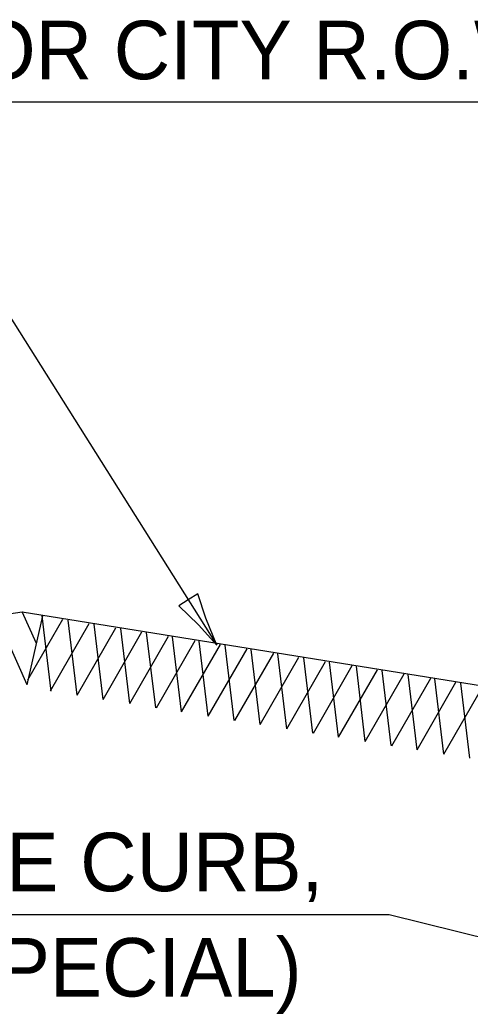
# Model space of a CAD drawing. Extents: x 0 to 2.83, y 0 to 1.83.
# Drawn here: x 1.6775 to 1.7754, y 0.4756 to 0.6915 of the extents above; entities that cross this region are included whole.
import ezdxf

# ---------------------------------------------------------------- set-up
doc = ezdxf.new("R2010")
doc.units = 0
doc.layers.add('RD_Pr_Roadway_Items', color=7, linetype='Continuous')
doc.layers.add('RD_Pr_Roadway_Notes', color=7, linetype='Continuous')

msp = doc.modelspace()

# ---------------------------------------------------------------- linework, layer by layer
at = {"layer": 'RD_Pr_Roadway_Items'}
for p, q in [((1.5742422260722257, 0.5482299972344568), (1.6779786493222224, 0.5629413302969566)), ((1.6790177949472267, 0.5471314718594221), (1.6723375730722265, 0.5621397036719514)), ((1.6779786493222224, 0.5629413302969566), (1.780705616822227, 0.5464782946094318)), ((1.6810515513847228, 0.5560532792969984), (1.6779934942597228, 0.5629413302969566)), ((1.6790177949472267, 0.5471314718594221), (1.6824321305722225, 0.562124858734422)), ((1.679166244322224, 0.5481706174844323), (1.6867668523222261, 0.5613677669220051)), ((1.6842729028222263, 0.5457657376094168), (1.6823282160097262, 0.5620803239219269)), ((1.684124453447223, 0.5457954274844756), (1.6925563779472252, 0.5604325358594214)), ((1.6899139790722222, 0.5448601964219851), (1.6879544473222219, 0.5611747827344952)), ((1.6899139790722222, 0.5448601964219851), (1.6983607485097245, 0.5595121497344604)), ((1.695555055322224, 0.5439546552344603), (1.6935955235722238, 0.5602692415469704)), ((1.701344580947223, 0.5430342691094993), (1.699399894134723, 0.55933401048448)), ((1.695555055322224, 0.5439546552344603), (1.703986979822226, 0.5586066085469356)), ((1.701344580947223, 0.5430342691094993), (1.7097913503847255, 0.5576713774844451)), ((1.7069856571972248, 0.5421287279219744), (1.7050261254472245, 0.5584433142344846)), ((1.7126267334472267, 0.5412231867344497), (1.7106672016972264, 0.5575377730469597)), ((1.7071489515097225, 0.5420990380469156), (1.7155957209472248, 0.556750991359484)), ((1.7126267334472267, 0.5412231867344497), (1.721058657947223, 0.5558751400469248)), ((1.7184162590722256, 0.5402879556719592), (1.7164715722597257, 0.5566025419844692)), ((1.7184162590722256, 0.5402879556719592), (1.7268630285097222, 0.5549399089844343)), ((1.7240573353222275, 0.5393824144844344), (1.7220978035722272, 0.5556970007969444)), ((1.724220629634725, 0.539367569546998), (1.7326673990722274, 0.5540195228594733)), ((1.7296984115722234, 0.538491718234439), (1.727738879822223, 0.554806304546949)), ((1.7296984115722234, 0.538491718234439), (1.7381303360722256, 0.5531288266094779)), ((1.7354879371972225, 0.5375564871719485), (1.7335432503847226, 0.5538710734844585)), ((1.7411290134472244, 0.5366509459844236), (1.739169481697224, 0.5529655322969338)), ((1.7354879371972225, 0.5375564871719485), (1.7439347066347248, 0.5522084404844237)), ((1.7412923077597278, 0.536621256109458), (1.7497390771972243, 0.5512732094219333)), ((1.746770089697226, 0.5357454047969921), (1.7448105579472257, 0.5520599911095021)), ((1.7525596153222252, 0.5348250186719378), (1.7506149285097252, 0.5511396049844479)), ((1.746770089697226, 0.5357454047969921), (1.7552020141972224, 0.5503973581094672)), ((1.7525596153222252, 0.5348250186719378), (1.7610063847597217, 0.5494769719845062)), ((1.758200691572227, 0.5339194774845062), (1.7562411598222267, 0.5502340637969231)), ((1.7583639858847246, 0.5338897876094473), (1.766810755322227, 0.5485417409219225)), ((1.763841767822223, 0.5330139362969813), (1.7618822360722226, 0.5493285226094914)), ((1.769631293447222, 0.5320787052344909), (1.767686606634722, 0.5483932915470009)), ((1.763841767822223, 0.5330139362969813), (1.772273692322225, 0.5476658896094566)), ((1.769631293447222, 0.5320787052344909), (1.7780780628847244, 0.5467306585469661)), ((1.775272369697224, 0.5311880089844955), (1.7733128379472236, 0.5474877503594762))]:
    msp.add_line(p, q, dxfattribs=at)
at = {"layer": 'RD_Pr_Roadway_Notes'}
for p, q in [((1.559026165134727, 0.6736697191094426), (2.072052360197226, 0.6736697191094426)), ((1.6749354371347227, 0.6276355679219966), (1.7202867211972241, 0.5557266906720033)), ((1.5905419674472239, 0.49720794704699944), (1.7577256535722228, 0.49720794704699944)), ((1.7577256535722228, 0.49720794704699944), (1.800330624197225, 0.4866680414219765))]:
    msp.add_line(p, q, dxfattribs=at)
msp.add_lwpolyline([(1.7161304704463962, 0.5668902706303582), (1.7140633249041193, 0.5655944915374027), (1.7119997539720053, 0.5642930445519341), (1.7163219566873993, 0.5601199992624216), (1.7202867211972241, 0.5557266906720033), (1.7179252229102555, 0.5615916480944708)], close=True, dxfattribs=at)

# ---------------------------------------------------------------- texts
for s, p in [('STATE OR CITY R.O.W.', (1.6082303107098206, 0.6786063376284891)), ('CONCRETE CURB,', (1.590556812384724, 0.502292895359416)), ('TYPE B (SPECIAL)', (1.590556812384724, 0.47943289535941597))]:
    msp.add_text(s, height=0.012699999999999998, dxfattribs=at).set_placement(p)

doc.saveas('drawing.dxf')
